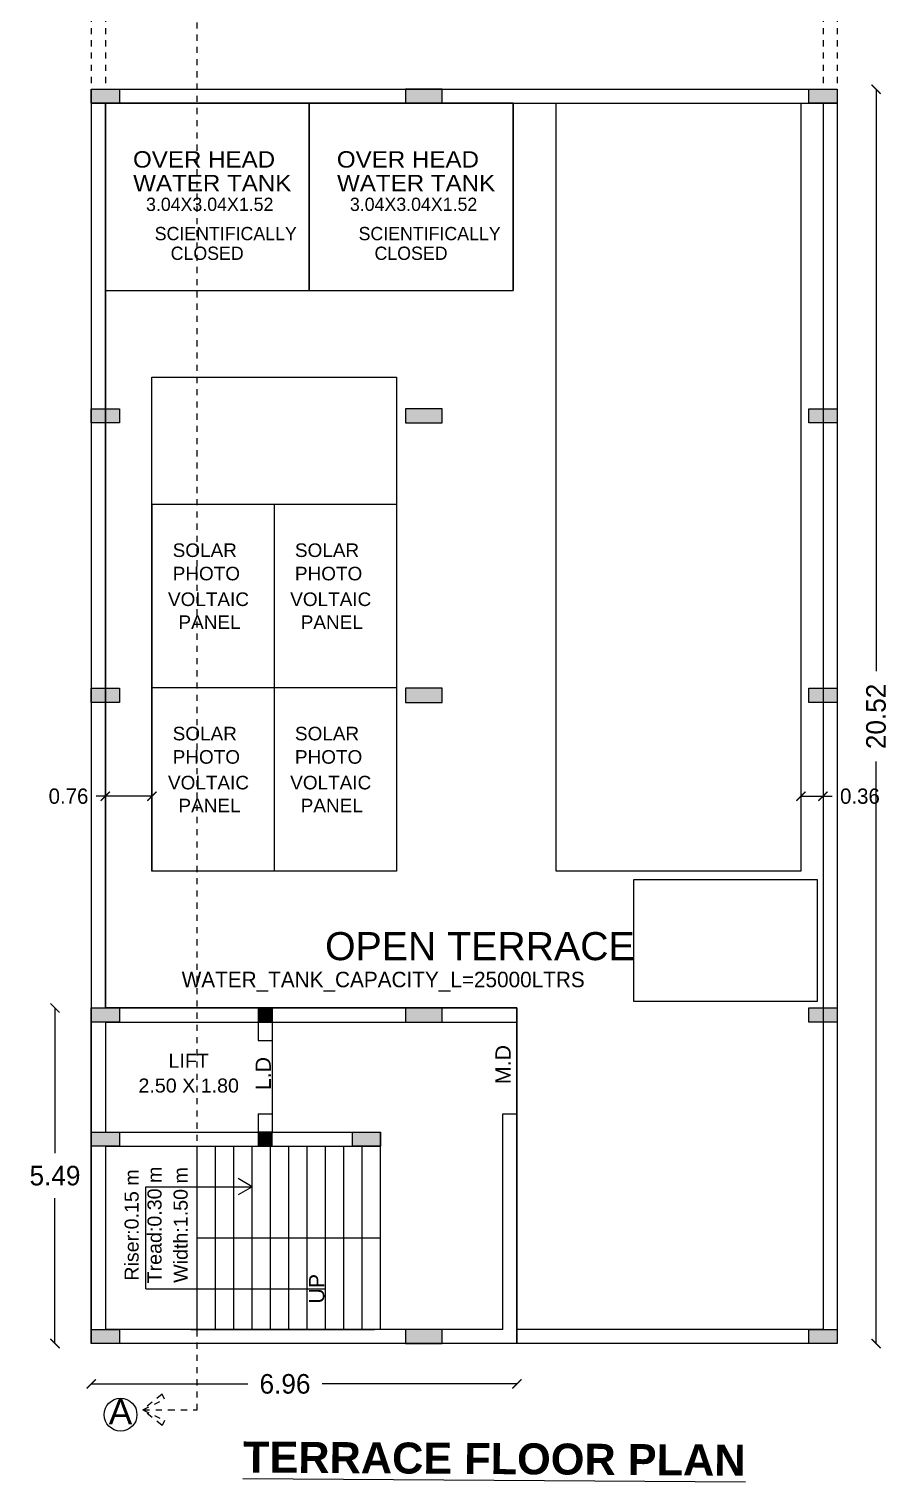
# Model space of a CAD drawing. Header units: metres. Extents: x 21686 to 22035, y 16742 to 16822.
# Drawn here: x 21812.81 to 21826.88, y 16772.29 to 16796.06 of the extents above; entities that cross this region are included whole.
import ezdxf
from ezdxf.enums import TextEntityAlignment as Align

# ---------------------------------------------------------------- set-up
doc = ezdxf.new("R2010")
doc.units = ezdxf.units.M
doc.header["$LTSCALE"] = 1.8
doc.header["$MEASUREMENT"] = 0
doc.linetypes.add('CENTER', pattern=[2, 1.25, -0.25, 0.25, -0.25])
doc.linetypes.add('HIDDEN', pattern=[0.375, 0.25, -0.125])
for name, color, linetype in [('BLK_1_FLR_4_ROOF_AREA', 54, 'Continuous'), ('BLK_1_STAIR_HEADROOM', 55, 'Continuous'), ('BLK_1_TERRACESERVICE_UTILITYDISTANCE', 1, 'Continuous'), ('SOLAR_PANEL', 3, 'Continuous'), ('SOLAR_WATER_HEATER', 1, 'Continuous'), ('WATER_TANK_CALCULATION', 150, 'Continuous')]:
    doc.layers.add(name, color=color, linetype=linetype)
doc.styles.add('ARIAL', font='arial.ttf')
doc.styles.add('BOLD', font='GOTHIC.TTF', dxfattribs={"height": 8.5})
doc.styles.add('ED', font='GOTHIC.TTF')
doc.styles.get("Standard").update_dxf_attribs({"font": 'arial.ttf'})
doc.styles.add('THIN', font='GOTHIC.TTF', dxfattribs={"height": 1})
doc.styles.add('TR', font='arialbd.ttf')
doc.styles.add('USA TEXT', font='GOTHIC.TTF')
doc.dimstyles.new('1-100-ED', dxfattribs={"dimtxt": 0.25, "dimasz": 0.15, "dimexe": 0.18, "dimexo": 0.0625, "dimgap": 0.129, "dimtad": 0, "dimtih": 1, "dimtoh": 1, "dimzin": 0, "dimdsep": 46, "dimtxsty": 'USA TEXT', "dimblk": 'ARCHTICK', "dimcen": 0.1, "dimse1": 1, "dimse2": 1, "dimadec": 0, "dimazin": 0, "dimtfac": 1, "dimtofl": 0, "dimtmove": 0, "dimatfit": 3, "dimldrblk": 'ARCHTICK', "dimfxl": 0, "dimtolj": 1, "dimtzin": 0, "dimarcsym": 0})

# ---------------------------------------------------------------- blocks, each defined once
blk = doc.blocks.new('_ArchTick')
at = {"color": 0, "linetype": 'ByBlock', "const_width": 0.15}
blk.add_lwpolyline([(-0.5, -0.5), (0.5, 0.5)], dxfattribs=at)
blk = doc.blocks.new('*D83')
at = {"color": 0, "lineweight": -2}
for p, q in [((21826.666, 16795.077), (21826.666, 16785.557)), ((21826.666, 16774.555), (21826.666, 16784.076))]:
    blk.add_line(p, q, dxfattribs=at)
at = {"layer": 'Defpoints', "color": 0}
for p in [(21826.028, 16795.077), (21826.028, 16774.555), (21826.666, 16774.555)]:
    blk.add_point(p, dxfattribs=at)
at = {"color": 0, "lineweight": -2, "xscale": 0.15, "yscale": 0.15, "zscale": 0.15}
for p, rotation in [((21826.666, 16795.077), 90), ((21826.666, 16774.555), 270)]:
    blk.add_blockref('_ArchTick', p, dxfattribs=dict(at, rotation=rotation))
at = {"color": 0, "insert": (21826.666, 16784.816), "char_height": 0.32, "attachment_point": 5, "rotation": 90, "style": 'USA TEXT'}
blk.add_mtext('\\A1;20.52', dxfattribs=at)
blk = doc.blocks.new('*D84')
at = {"color": 0, "lineweight": -2}
for p, q in [((21813.828, 16773.894), (21816.39, 16773.894)), ((21820.789, 16773.894), (21817.604, 16773.894))]:
    blk.add_line(p, q, dxfattribs=at)
at = {"layer": 'Defpoints', "color": 0}
for p in [(21813.828, 16774.556), (21820.789, 16774.556), (21813.828, 16773.894)]:
    blk.add_point(p, dxfattribs=at)
at = {"color": 0, "lineweight": -2, "xscale": 0.15, "yscale": 0.15, "zscale": 0.15, "rotation": 180}
blk.add_blockref('_ArchTick', (21813.828, 16773.894), dxfattribs=at)
at = {"color": 0, "lineweight": -2, "xscale": 0.15, "yscale": 0.15, "zscale": 0.15}
blk.add_blockref('_ArchTick', (21820.789, 16773.894), dxfattribs=at)
at = {"color": 0, "insert": (21816.997, 16773.894), "char_height": 0.32, "attachment_point": 5, "style": 'USA TEXT'}
blk.add_mtext('\\A1;6.96', dxfattribs=at)
blk = doc.blocks.new('A$C1DBA763F')
for p, q in [((0, 3.067), (0, 0)), ((0, 0), (3.335, 0))]:
    blk.add_line(p, q)
at = {"lineweight": 30}
for p in [(0, 3.067), (3.335, 0)]:
    blk.add_line(p, (3.335, 3.067), dxfattribs=at)
at = {"style": 'BOLD', "width": 1.1}
for s, p in [('OVER HEAD', (0.452, 2.013)), ('WATER TANK', (0.455, 1.626))]:
    blk.add_text(s, height=0.2683, dxfattribs=at).set_placement(p)
at = {"style": 'THIN'}
blk.add_text('3.04X3.04X1.52', height=0.21722, dxfattribs=at).set_placement((0.665, 1.304))
at = {"lineweight": 0, "style": 'THIN'}
for s, height, p in [('SCIENTIFICALLY', 0.21722, (0.807, 0.825)), ('CLOSED', 0.2172, (1.068, 0.503))]:
    blk.add_text(s, height=height, dxfattribs=at).set_placement(p)
blk = doc.blocks.new('A$C561E76E3')
blk.add_blockref('A$C1DBA763F', (0, 0))
blk = doc.blocks.new('*D31')
at = {"color": 0, "lineweight": -2}
for p, q in [((21813.234, 16780.046), (21813.234, 16777.669)), ((21813.234, 16774.556), (21813.234, 16776.933))]:
    blk.add_line(p, q, dxfattribs=at)
at = {"layer": 'Defpoints', "color": 0}
for p in [(21813.234, 16780.046), (21813.828, 16780.046), (21813.828, 16774.556)]:
    blk.add_point(p, dxfattribs=at)
at = {"color": 0, "lineweight": -2, "xscale": 0.15, "yscale": 0.15, "zscale": 0.15}
for p, rotation in [((21813.234, 16780.046), 90), ((21813.234, 16774.556), 270)]:
    blk.add_blockref('_ArchTick', p, dxfattribs=dict(at, rotation=rotation))
at = {"color": 0, "insert": (21813.234, 16777.301), "char_height": 0.32, "attachment_point": 5, "style": 'USA TEXT'}
blk.add_mtext('\\A1;5.49', dxfattribs=at)
blk = doc.blocks.new('*D68')
at = {"layer": 'BLK_1_TERRACESERVICE_UTILITYDISTANCE', "color": 0, "lineweight": -2}
for p, q in [((21825.435, 16783.51), (21825.798, 16783.51)), ((21825.798, 16783.51), (21825.948, 16783.51))]:
    blk.add_line(p, q, dxfattribs=at)
at = {"layer": 'Defpoints', "color": 0}
for p in [(21825.435, 16783.51), (21825.798, 16783.51), (21825.798, 16783.51)]:
    blk.add_point(p, dxfattribs=at)
at = {"layer": 'BLK_1_TERRACESERVICE_UTILITYDISTANCE', "color": 0, "lineweight": -2, "xscale": 0.15, "yscale": 0.15, "zscale": 0.15, "rotation": 180}
blk.add_blockref('_ArchTick', (21825.435, 16783.51), dxfattribs=at)
at = {"layer": 'BLK_1_TERRACESERVICE_UTILITYDISTANCE', "color": 0, "lineweight": -2, "xscale": 0.15, "yscale": 0.15, "zscale": 0.15}
blk.add_blockref('_ArchTick', (21825.798, 16783.51), dxfattribs=at)
at = {"layer": 'BLK_1_TERRACESERVICE_UTILITYDISTANCE', "color": 0, "insert": (21826.402, 16783.51), "char_height": 0.25, "attachment_point": 5, "style": 'USA TEXT'}
blk.add_mtext('\\A1;0.36', dxfattribs=at)
blk = doc.blocks.new('*D69')
at = {"layer": 'BLK_1_TERRACESERVICE_UTILITYDISTANCE', "color": 0, "lineweight": -2}
for p, q in [((21814.058, 16783.51), (21813.908, 16783.51)), ((21814.819, 16783.51), (21814.058, 16783.51))]:
    blk.add_line(p, q, dxfattribs=at)
at = {"layer": 'Defpoints', "color": 0}
for p in [(21814.058, 16783.51), (21814.058, 16783.51), (21814.819, 16783.51)]:
    blk.add_point(p, dxfattribs=at)
at = {"layer": 'BLK_1_TERRACESERVICE_UTILITYDISTANCE', "color": 0, "lineweight": -2, "xscale": 0.15, "yscale": 0.15, "zscale": 0.15, "rotation": 180}
blk.add_blockref('_ArchTick', (21814.058, 16783.51), dxfattribs=at)
at = {"layer": 'BLK_1_TERRACESERVICE_UTILITYDISTANCE', "color": 0, "lineweight": -2, "xscale": 0.15, "yscale": 0.15, "zscale": 0.15}
blk.add_blockref('_ArchTick', (21814.819, 16783.51), dxfattribs=at)
at = {"layer": 'BLK_1_TERRACESERVICE_UTILITYDISTANCE', "color": 0, "insert": (21813.455, 16783.51), "char_height": 0.25, "attachment_point": 5, "style": 'USA TEXT'}
blk.add_mtext('\\A1;0.76', dxfattribs=at)

msp = doc.modelspace()

# ---------------------------------------------------------------- hatches: boundary and pattern name
h = msp.add_hatch(color=256)
h.dxf.hatch_style = 1
h.paths.add_polyline_path([(21814.2884, 16794.8473), (21814.2884, 16795.0773), (21813.8284, 16795.0773), (21813.8284, 16794.8473)])
h = msp.add_hatch(color=256)
h.dxf.hatch_style = 1
h.paths.add_polyline_path([(21818.9684, 16795.0773), (21818.9684, 16794.8473), (21819.5684, 16794.8473), (21819.5684, 16795.0773)])
h = msp.add_hatch(color=256)
h.dxf.hatch_style = 1
h.paths.add_polyline_path([(21826.0284, 16794.8473), (21826.0284, 16795.0773), (21825.5684, 16795.0773), (21825.5684, 16794.8473)])
h = msp.add_hatch(color=256)
h.dxf.hatch_style = 1
h.paths.add_polyline_path([(21814.2884, 16789.6173), (21814.2884, 16789.8473), (21813.8284, 16789.8473), (21813.8284, 16789.6173)])
h = msp.add_hatch(color=256)
h.dxf.hatch_style = 1
h.paths.add_polyline_path([(21818.9684, 16789.8473), (21818.9684, 16789.6173), (21819.5684, 16789.6173), (21819.5684, 16789.8473)])
h = msp.add_hatch(color=256)
h.dxf.hatch_style = 1
h.paths.add_polyline_path([(21826.0284, 16789.6173), (21826.0284, 16789.8473), (21825.5684, 16789.8473), (21825.5684, 16789.6173)])
h = msp.add_hatch(color=256)
h.dxf.hatch_style = 1
h.paths.add_polyline_path([(21814.2884, 16785.0457), (21814.2884, 16785.2757), (21813.8284, 16785.2757), (21813.8284, 16785.0457)])
h = msp.add_hatch(color=256)
h.dxf.hatch_style = 1
h.paths.add_polyline_path([(21818.9684, 16785.2757), (21818.9684, 16785.0457), (21819.5684, 16785.0457), (21819.5684, 16785.2757)])
h = msp.add_hatch(color=256)
h.dxf.hatch_style = 1
h.paths.add_polyline_path([(21826.0284, 16785.0457), (21826.0284, 16785.2757), (21825.5684, 16785.2757), (21825.5684, 16785.0457)])
h = msp.add_hatch(color=256)
h.dxf.hatch_style = 1
h.paths.add_polyline_path([(21814.2884, 16779.8157), (21814.2884, 16780.0457), (21813.8284, 16780.0457), (21813.8284, 16779.8157)])
h = msp.add_hatch(color=256)
h.dxf.hatch_style = 1
h.paths.add_polyline_path([(21816.7884, 16779.8157), (21816.7884, 16780.0457), (21816.5584, 16780.0457), (21816.5584, 16779.8157)])
h = msp.add_hatch(color=256)
h.dxf.hatch_style = 1
h.paths.add_polyline_path([(21818.9684, 16780.0457), (21818.9684, 16779.8157), (21819.5684, 16779.8157), (21819.5684, 16780.0457)])
h = msp.add_hatch(color=256)
h.dxf.hatch_style = 1
h.paths.add_polyline_path([(21826.0284, 16779.8157), (21826.0284, 16780.0457), (21825.5684, 16780.0457), (21825.5684, 16779.8157)])
h = msp.add_hatch(color=256)
h.dxf.hatch_style = 1
h.paths.add_polyline_path([(21814.2884, 16777.7857), (21814.2884, 16778.0157), (21813.8284, 16778.0157), (21813.8284, 16777.7857)])
h = msp.add_hatch(color=256)
h.dxf.hatch_style = 1
h.paths.add_polyline_path([(21816.7884, 16777.7857), (21816.7884, 16778.0157), (21816.5584, 16778.0157), (21816.5584, 16777.7857)])
h = msp.add_hatch(color=256)
h.dxf.hatch_style = 1
h.paths.add_polyline_path([(21818.5586, 16777.7857), (21818.5586, 16778.0157), (21818.0986, 16778.0157), (21818.0986, 16777.7857)])
h = msp.add_hatch(color=256)
h.dxf.hatch_style = 1
h.paths.add_polyline_path([(21814.2884, 16774.5557), (21814.2884, 16774.7857), (21813.8284, 16774.7857), (21813.8284, 16774.5557)])
h = msp.add_hatch(color=256)
h.dxf.hatch_style = 1
h.paths.add_polyline_path([(21818.9684, 16774.7852), (21818.9684, 16774.5552), (21819.5684, 16774.5552), (21819.5684, 16774.7852)])
h = msp.add_hatch(color=256)
h.dxf.hatch_style = 1
h.paths.add_polyline_path([(21826.0284, 16774.5557), (21826.0284, 16774.7857), (21825.5684, 16774.7857), (21825.5684, 16774.5557)])

# ---------------------------------------------------------------- linework, layer by layer
at = {"linetype": 'HIDDEN', "ltscale": 0.003}
for p, q in [((21815.5586, 16773.4704), (21815.5586, 16802.0532)), ((21813.8284, 16800.0789), (21813.8284, 16795.0773)), ((21814.0584, 16800.0789), (21814.0584, 16795.0773)), ((21825.7984, 16800.0789), (21825.7984, 16795.0773)), ((21826.0284, 16800.0789), (21826.0284, 16795.0773))]:
    msp.add_line(p, q, dxfattribs=at)
for p, q in [((21813.8284, 16795.0773), (21813.8284, 16784.4089)), ((21813.8284, 16795.0773), (21826.0284, 16795.0773)), ((21826.0284, 16795.0773), (21826.0284, 16774.5552)), ((21813.8284, 16794.8473), (21826.0284, 16794.8473)), ((21814.0584, 16794.8473), (21814.0584, 16780.0457)), ((21825.7984, 16794.8473), (21825.7984, 16774.7852)), ((21813.8284, 16784.4089), (21813.8284, 16774.5552)), ((21820.7886, 16780.0457), (21814.0584, 16780.0457)), ((21816.7884, 16780.0457), (21816.7884, 16778.0157)), ((21820.7886, 16774.5552), (21820.7886, 16780.0457)), ((21814.0584, 16779.8157), (21814.0584, 16778.0157)), ((21814.0584, 16779.8157), (21820.7886, 16779.8157)), ((21816.5584, 16779.8157), (21816.5584, 16779.5157)), ((21816.5584, 16779.5157), (21816.7884, 16779.5157)), ((21816.5584, 16778.3157), (21816.5584, 16778.0157)), ((21816.5584, 16778.3157), (21816.7884, 16778.3157)), ((21820.5586, 16774.7852), (21820.5586, 16778.3157)), ((21820.5586, 16778.3157), (21820.7886, 16778.3157)), ((21814.0584, 16778.0157), (21818.5586, 16778.0157)), ((21814.0584, 16777.7857), (21814.0584, 16774.7852)), ((21814.0584, 16777.7857), (21818.5586, 16777.7857)), ((21815.5586, 16776.2857), (21815.5586, 16777.7857)), ((21815.8586, 16776.2857), (21815.8586, 16777.7857)), ((21816.1586, 16776.2857), (21816.1586, 16777.7857)), ((21816.4586, 16776.2857), (21816.4586, 16777.7857)), ((21816.7586, 16776.2857), (21816.7586, 16777.7857)), ((21817.0586, 16776.2857), (21817.0586, 16777.7857)), ((21817.3586, 16776.2857), (21817.3586, 16777.7857)), ((21817.6586, 16776.2857), (21817.6586, 16777.7857)), ((21817.9586, 16776.2857), (21817.9586, 16777.7857)), ((21818.2586, 16776.2857), (21818.2586, 16777.7857)), ((21818.5586, 16777.7857), (21818.5586, 16778.0157)), ((21818.5586, 16776.2857), (21818.5586, 16777.7857)), ((21814.7223, 16775.4494), (21814.7223, 16777.1221)), ((21814.7223, 16777.1221), (21816.4586, 16777.1221)), ((21816.4586, 16777.1221), (21816.2279, 16777.256)), ((21816.4586, 16777.1221), (21816.2279, 16776.9881)), ((21815.5586, 16776.2857), (21818.5586, 16776.2857)), ((21815.5586, 16774.7852), (21815.5586, 16776.2852)), ((21815.8586, 16774.7852), (21815.8586, 16776.2852)), ((21816.1586, 16774.7852), (21816.1586, 16776.2852)), ((21816.4586, 16774.7852), (21816.4586, 16776.2852)), ((21816.7586, 16774.7852), (21816.7586, 16776.2852)), ((21817.0586, 16774.7852), (21817.0586, 16776.2852)), ((21817.3586, 16774.7852), (21817.3586, 16776.2852)), ((21817.6586, 16774.7852), (21817.6586, 16776.2852)), ((21817.9586, 16774.7852), (21817.9586, 16776.2852)), ((21818.2586, 16774.7852), (21818.2586, 16776.2852)), ((21818.5586, 16774.7852), (21818.5586, 16776.2852)), ((21814.7223, 16775.4494), (21817.6586, 16775.4494)), ((21820.5586, 16774.7852), (21814.0584, 16774.7852)), ((21815.4586, 16774.7852), (21818.4586, 16774.7852)), ((21825.7984, 16774.7852), (21820.7886, 16774.7852)), ((21826.0284, 16774.5552), (21813.8284, 16774.5552))]:
    msp.add_line(p, q)
at = {"ltscale": 0.1}
for p, q in [((21814.8188, 16788.2816), (21814.8188, 16782.2816)), ((21818.8188, 16788.2816), (21814.8188, 16788.2816)), ((21816.8188, 16788.2816), (21816.8188, 16782.2816)), ((21818.8188, 16788.2816), (21818.8188, 16782.2816)), ((21818.8188, 16785.2816), (21814.8188, 16785.2816)), ((21818.8188, 16782.2816), (21814.8188, 16782.2816)), ((21815.0275, 16773.6431), (21814.9864, 16773.7283)), ((21815.0275, 16773.2976), (21814.9864, 16773.2125))]:
    msp.add_line(p, q, dxfattribs=at)
at = {"linetype": 'CENTER', "ltscale": 0.05}
for p, q in [((21814.9864, 16773.7283), (21814.6695, 16773.4704)), ((21814.6695, 16773.4704), (21815.0275, 16773.6431)), ((21814.6695, 16773.4704), (21815.5586, 16773.4704)), ((21814.6695, 16773.4704), (21815.0275, 16773.2976)), ((21814.9864, 16773.2125), (21814.6695, 16773.4704))]:
    msp.add_line(p, q, dxfattribs=at)
for points in [[(21813.8284, 16795.0773), (21814.2884, 16795.0773), (21814.2884, 16794.8473), (21813.8284, 16794.8473)], [(21818.9684, 16794.8473), (21819.5684, 16794.8473), (21819.5684, 16795.0773), (21818.9684, 16795.0773)], [(21825.5684, 16795.0773), (21826.0284, 16795.0773), (21826.0284, 16794.8473), (21825.5684, 16794.8473)], [(21813.8284, 16789.8473), (21814.2884, 16789.8473), (21814.2884, 16789.6173), (21813.8284, 16789.6173)], [(21818.9684, 16789.6173), (21819.5684, 16789.6173), (21819.5684, 16789.8473), (21818.9684, 16789.8473)], [(21825.5684, 16789.8473), (21826.0284, 16789.8473), (21826.0284, 16789.6173), (21825.5684, 16789.6173)], [(21813.8284, 16785.2757), (21814.2884, 16785.2757), (21814.2884, 16785.0457), (21813.8284, 16785.0457)], [(21818.9684, 16785.0457), (21819.5684, 16785.0457), (21819.5684, 16785.2757), (21818.9684, 16785.2757)], [(21825.5684, 16785.2757), (21826.0284, 16785.2757), (21826.0284, 16785.0457), (21825.5684, 16785.0457)], [(21813.8284, 16780.0457), (21814.2884, 16780.0457), (21814.2884, 16779.8157), (21813.8284, 16779.8157)], [(21816.5584, 16779.8157), (21816.7884, 16779.8157), (21816.7884, 16780.0457), (21816.5584, 16780.0457)], [(21818.9684, 16779.8157), (21819.5684, 16779.8157), (21819.5684, 16780.0457), (21818.9684, 16780.0457)], [(21825.5684, 16780.0457), (21826.0284, 16780.0457), (21826.0284, 16779.8157), (21825.5684, 16779.8157)], [(21813.8284, 16778.0157), (21814.2884, 16778.0157), (21814.2884, 16777.7857), (21813.8284, 16777.7857)], [(21816.5584, 16777.7857), (21816.7884, 16777.7857), (21816.7884, 16778.0157), (21816.5584, 16778.0157)], [(21818.0986, 16778.0157), (21818.5586, 16778.0157), (21818.5586, 16777.7857), (21818.0986, 16777.7857)], [(21813.8284, 16774.7857), (21814.2884, 16774.7857), (21814.2884, 16774.5557), (21813.8284, 16774.5557)], [(21818.9684, 16774.5552), (21819.5684, 16774.5552), (21819.5684, 16774.7852), (21818.9684, 16774.7852)], [(21825.5684, 16774.7857), (21826.0284, 16774.7857), (21826.0284, 16774.5557), (21825.5684, 16774.5557)]]:
    msp.add_lwpolyline(points, close=True)
msp.add_circle((21814.3067, 16773.3914), 0.2684)
at = {"layer": 'BLK_1_FLR_4_ROOF_AREA'}
msp.add_lwpolyline([(21814.0584, 16794.8473), (21825.7984, 16794.8473), (21825.7984, 16774.7857), (21820.7886, 16774.7857), (21820.7886, 16780.0457), (21814.0584, 16780.0457)], close=True, dxfattribs=at)
at = {"layer": 'BLK_1_STAIR_HEADROOM', "color": 1}
msp.add_lwpolyline([(21813.8284, 16774.5552), (21813.8284, 16780.0457), (21820.7886, 16780.0457), (21820.7886, 16774.5552)], close=True, dxfattribs=at)
at = {"layer": 'SOLAR_PANEL', "color": 3}
for points in [[(21825.4349, 16782.2816), (21821.4349, 16782.2816), (21821.4349, 16794.8473), (21825.4349, 16794.8473)], [(21818.8188, 16782.2816), (21814.8188, 16782.2816), (21814.8188, 16790.3688), (21818.8188, 16790.3688)]]:
    msp.add_lwpolyline(points, close=True, dxfattribs=at)
at = {"layer": 'SOLAR_WATER_HEATER'}
msp.add_lwpolyline([(21822.7012, 16782.1499), (21825.7012, 16782.1499), (21825.7012, 16780.1499), (21822.7012, 16780.1499)], close=True, dxfattribs=at)
at = {"layer": 'WATER_TANK_CALCULATION', "color": 2}
msp.add_lwpolyline([(21814.0584, 16794.8473), (21814.0584, 16791.7821), (21817.3934, 16791.7821), (21817.3934, 16794.8473)], close=True, dxfattribs=at)
at = {"layer": 'WATER_TANK_CALCULATION'}
msp.add_lwpolyline([(21817.3934, 16791.7821), (21820.7284, 16791.7821), (21820.7284, 16794.8473), (21817.3934, 16794.8473)], close=True, dxfattribs=at)
at = {"layer": 'WATER_TANK_CALCULATION', "color": 235}
msp.add_lwpolyline([(21817.3934, 16791.7821), (21820.7284, 16791.7821), (21820.7284, 16794.8473), (21817.3934, 16794.8473)], close=True, dxfattribs=at)

# ---------------------------------------------------------------- block references
for p in [(21814.0584, 16791.7821), (21817.3934, 16791.7821)]:
    msp.add_blockref('A$C561E76E3', p)

# ---------------------------------------------------------------- texts
for s, height, p in [('SOLAR', 0.22176, (21815.1592, 16787.4243)), ('SOLAR', 0.22176, (21817.1592, 16787.4243)), ('PHOTO', 0.22176, (21815.1592, 16787.0424)), ('PHOTO', 0.22176, (21817.1592, 16787.0424)), ('VOLTAIC', 0.22176, (21815.0823, 16786.6222)), ('VOLTAIC', 0.22176, (21817.0823, 16786.6222)), ('PANEL', 0.22176, (21815.2539, 16786.2472)), ('PANEL', 0.22176, (21817.2539, 16786.2472)), ('SOLAR', 0.22176, (21815.1592, 16784.4243)), ('SOLAR', 0.22176, (21817.1592, 16784.4243)), ('PHOTO', 0.22176, (21815.1592, 16784.0424)), ('PHOTO', 0.22176, (21817.1592, 16784.0424)), ('VOLTAIC', 0.22176, (21815.0823, 16783.6222)), ('VOLTAIC', 0.22176, (21817.0823, 16783.6222)), ('PANEL', 0.22176, (21815.2539, 16783.2472)), ('PANEL', 0.22176, (21817.2539, 16783.2472)), ('A', 0.4143, (21814.1123, 16773.2318))]:
    msp.add_text(s, height=height).set_placement(p)
at = {"style": 'ARIAL'}
for s, height, rotation, p in [('OPEN TERRACE', 0.459564, 360, (21820.1849, 16781.0577)), ('LIFT', 0.23, 360, (21815.4214, 16779.1822)), ('L.D', 0.25, 90, (21816.64, 16778.9724)), ('M.D', 0.25, 90, (21820.5641, 16779.1196)), ('2.50 X 1.80', 0.23, 360, (21815.4214, 16778.7767)), ('UP', 0.25, 90, (21817.5151, 16775.4515))]:
    msp.add_text(s, height=height, rotation=rotation, dxfattribs=at).set_placement(p, align=Align.MIDDLE_CENTER)
at = {"ltscale": 0.1, "style": 'ARIAL'}
for s, p in [('Riser:0.15 m', (21814.4877, 16776.495)), ('Tread:0.30 m', (21814.8622, 16776.495)), ('Width:1.50 m', (21815.2895, 16776.495))]:
    msp.add_text(s, height=0.23, rotation=90, dxfattribs=at).set_placement(p, align=Align.MIDDLE_CENTER)
at = {"style": 'TR'}
msp.add_text('%%UTERRACE FLOOR PLAN', height=0.50689, rotation=359.62555, dxfattribs=at).set_placement((21816.3084, 16772.4463))
at = {"layer": 'WATER_TANK_CALCULATION', "linetype": 'ByBlock', "insert": (21815.3073, 16780.6383), "char_height": 0.253788, "attachment_point": 1, "style": 'ED'}
msp.add_mtext_dynamic_manual_height_columns('WATER_TANK_CAPACITY_L=25000LTRS', width=6.8667, gutter_width=1.2689, heights=[0], dxfattribs=at)

# ---------------------------------------------------------------- dimensions: what is measured, and where the dimension line sits
for p1, p2, distance, override, picture, middle in [((21826.0284, 16795.0773), (21826.0284, 16774.5552), 0.638, {"dimtxt": 0.32, "dimgap": 0.2, "dimtih": 0}, '*D83', (21826.6664, 16784.8163)), ((21813.8284, 16774.5557), (21813.8284, 16780.0457), 0.5944, {"dimtxt": 0.32, "dimgap": 0.2}, '*D31', (21813.234, 16777.3007))]:
    dim = msp.add_aligned_dim(p1=p1, p2=p2, distance=distance, dimstyle='1-100-ED', override=override)
    dim.commit()
    dim.dimension.update_dxf_attribs({"geometry": picture, "text_midpoint": middle})
dim = msp.add_linear_dim(base=(21813.8284, 16773.8938), p1=(21820.7886, 16774.5557), p2=(21813.8284, 16774.5557), angle=180, dimstyle='1-100-ED', override={"dimtxt": 0.32, "dimgap": 0.2})
dim.commit()
dim.dimension.update_dxf_attribs({"geometry": '*D84', "text_midpoint": (21816.9971, 16773.8938), "dimtype": 161})
at = {"layer": 'BLK_1_TERRACESERVICE_UTILITYDISTANCE', "color": 3}
for p1, p2, picture, middle in [((21814.8188, 16783.5105), (21814.0584, 16783.5105), '*D69', (21813.4551, 16783.5105)), ((21825.4349, 16783.5105), (21825.7984, 16783.5105), '*D68', (21826.4018, 16783.5105))]:
    dim = msp.add_aligned_dim(p1=p1, p2=p2, distance=0, dimstyle='1-100-ED', dxfattribs=at)
    dim.commit()
    dim.dimension.update_dxf_attribs({"geometry": picture, "text_midpoint": middle})

doc.saveas('drawing.dxf')
